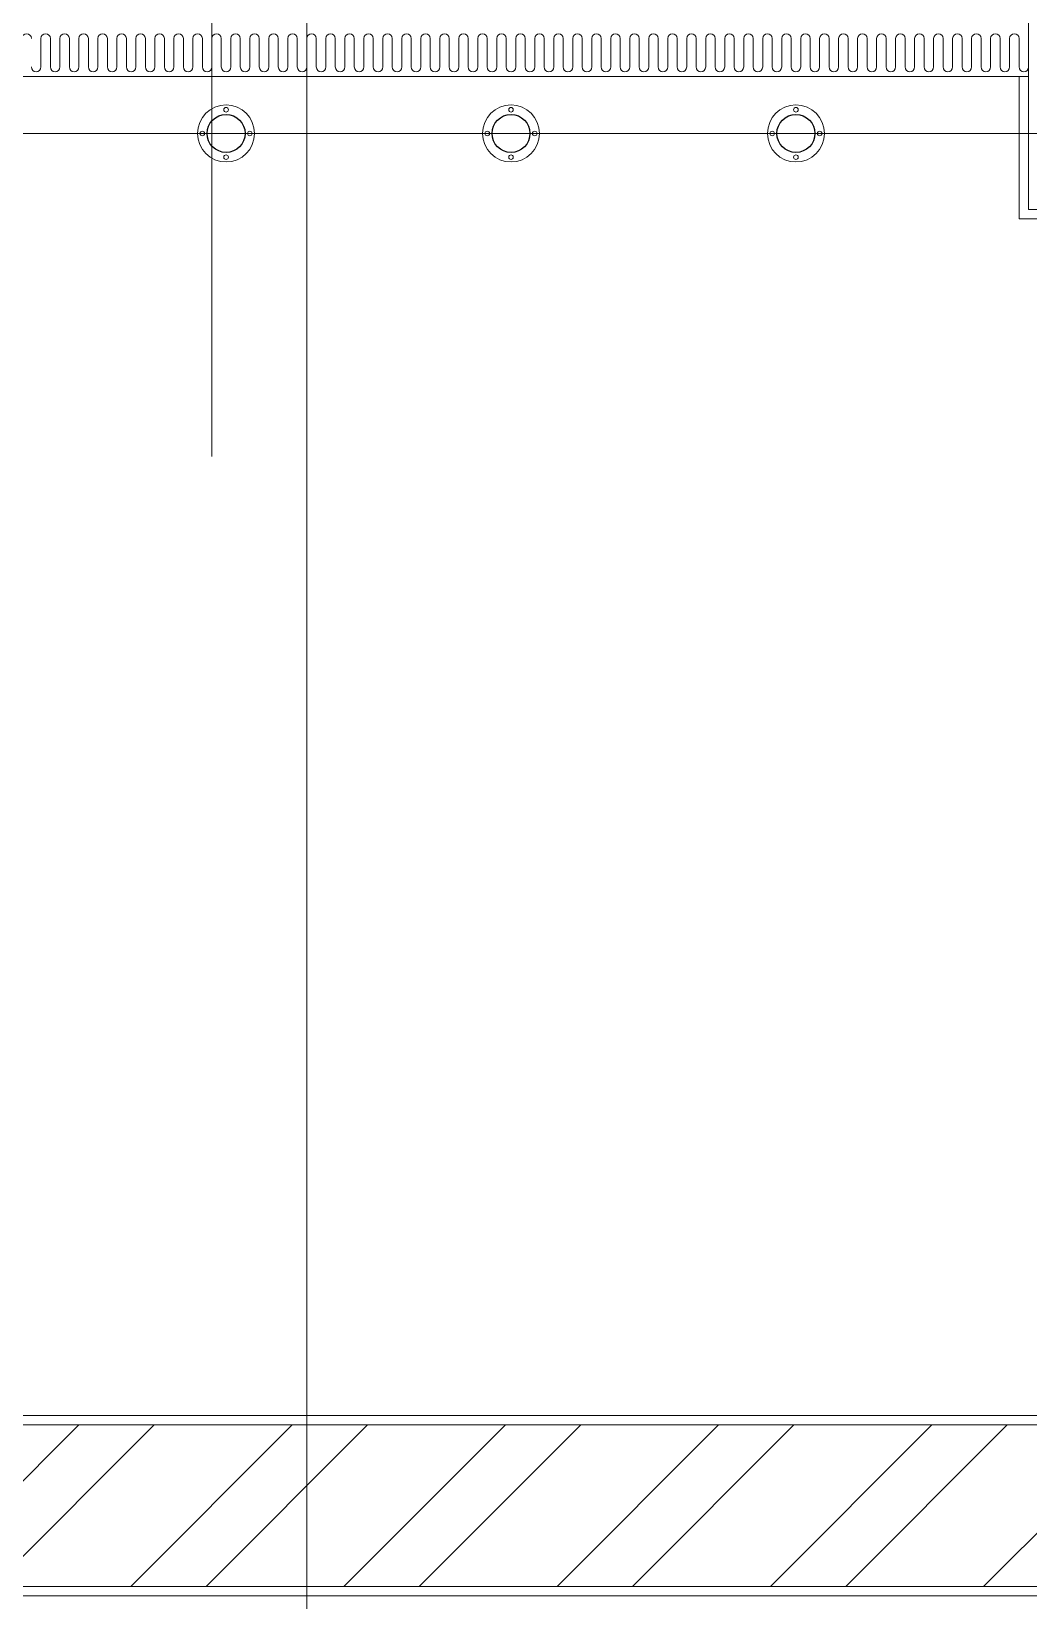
# Model space of a CAD drawing. Header units: millimetres. Extents: x 3546612 to 5615882, y 547008 to 3162891.
# Drawn here: x 5352675 to 5363175, y 2429918 to 2446443 of the extents above; entities that cross this region are included whole.
import ezdxf

# ---------------------------------------------------------------- set-up
doc = ezdxf.new("R2010")
doc.units = ezdxf.units.MM
for name, color, linetype, lineweight in [('XR-평면도$0$A-CNTL', 9, 'Continuous', 15), ('XR-평면도$0$A-ELEV-LIN2', 9, 'Continuous', 25), ('XR-평면도$0$A-ELEV-LIN3', 9, 'Continuous', 18)]:
    doc.layers.add(name, color=color, linetype=linetype, lineweight=lineweight)
pattern_1 = [(45, (5195882, 1106247), (-1122.532, 1122.532), []), (45, (5195882, 1107040.7), (-1122.532, 1122.532), [])]

# ---------------------------------------------------------------- blocks, each defined once
blk = doc.blocks.new('XR-평면도$0$RAMP_내려감(기준층) (220802)')
at = {"layer": 'XR-평면도$0$A-CNTL', "ltscale": 300}
blk.add_lwpolyline([(11300, 40700), (11300, -40700)], dxfattribs=at)
at = {"layer": 'XR-평면도$0$A-ELEV-LIN2'}
for centre in [(11450, -37300), (14450, -37300), (17450, -37300)]:
    blk.add_circle(centre, 200, dxfattribs=at)
at = {"layer": 'XR-평면도$0$A-ELEV-LIN3'}
for points in [[(19900, -36700), (19900, 15000, 0.414214), (0, 34900, 0.414214), (-19900, 15000), (-19900, -36700)], [(19900, -36600), (19900, -36600, -1), (19800, -36600), (19800, -36300, 1), (19700, -36300), (19700, -36600, -1), (19600, -36600), (19600, -36300, 1), (19500, -36300), (19500, -36600, -1), (19400, -36600), (19400, -36300, 1), (19300, -36300), (19300, -36600, -1), (19200, -36600), (19200, -36300, 1), (19100, -36300), (19100, -36600, -1), (19000, -36600), (19000, -36300, 1), (18900, -36300), (18900, -36600, -1), (18800, -36600), (18800, -36300, 1), (18700, -36300), (18700, -36600, -1), (18600, -36600), (18600, -36300, 1), (18500, -36300), (18500, -36600, -1), (18400, -36600), (18400, -36300, 1), (18300, -36300), (18300, -36600, -1), (18200, -36600), (18200, -36300, 1), (18100, -36300), (18100, -36600, -1), (18000, -36600), (18000, -36300, 1), (17900, -36300), (17900, -36600, -1), (17800, -36600), (17800, -36300, 1), (17700, -36300), (17700, -36600, -1), (17600, -36600), (17600, -36300, 1), (17500, -36300), (17500, -36600, -1), (17400, -36600), (17400, -36300, 1), (17300, -36300), (17300, -36600, -1), (17200, -36600), (17200, -36300, 1), (17100, -36300), (17100, -36600, -1), (17000, -36600), (17000, -36300, 1), (16900, -36300), (16900, -36600, -1), (16800, -36600), (16800, -36300, 1), (16700, -36300), (16700, -36600, -1), (16600, -36600), (16600, -36300, 1), (16500, -36300), (16500, -36600, -1), (16400, -36600), (16400, -36300, 1), (16300, -36300), (16300, -36600, -1), (16200, -36600), (16200, -36300, 1), (16100, -36300), (16100, -36600, -1), (16000, -36600), (16000, -36300, 1), (15900, -36300), (15900, -36600, -1), (15800, -36600), (15800, -36300, 1), (15700, -36300), (15700, -36600, -1), (15600, -36600), (15600, -36300, 1), (15500, -36300), (15500, -36600, -1), (15400, -36600), (15400, -36300, 1), (15300, -36300), (15300, -36600, -1), (15200, -36600), (15200, -36300, 1), (15100, -36300), (15100, -36600, -1), (15000, -36600), (15000, -36300, 1), (14900, -36300), (14900, -36600, -1), (14800, -36600), (14800, -36300, 1), (14700, -36300), (14700, -36600, -1), (14600, -36600), (14600, -36300, 1), (14500, -36300), (14500, -36600, -1), (14400, -36600), (14400, -36300, 1), (14300, -36300), (14300, -36600, -1), (14200, -36600), (14200, -36300, 1), (14100, -36300), (14100, -36600, -1), (14000, -36600), (14000, -36300, 1), (13900, -36300), (13900, -36600, -1), (13800, -36600), (13800, -36300, 1), (13700, -36300), (13700, -36600, -1), (13600, -36600), (13600, -36300, 1), (13500, -36300), (13500, -36600, -1), (13400, -36600), (13400, -36300, 1), (13300, -36300), (13300, -36600, -1), (13200, -36600), (13200, -36300, 1), (13100, -36300), (13100, -36600, -1), (13000, -36600), (13000, -36300, 1), (12900, -36300), (12900, -36600, -1), (12800, -36600), (12800, -36300, 1), (12700, -36300), (12700, -36600, -1), (12600, -36600), (12600, -36300, 1), (12500, -36300), (12500, -36600, -1), (12400, -36600), (12400, -36300, 1), (12300, -36300), (12300, -36600, -1), (12200, -36600), (12200, -36300, 1), (12100, -36300), (12100, -36600, -1), (12000, -36600), (12000, -36300, 1), (11900, -36300), (11900, -36600, -1), (11800, -36600), (11800, -36300, 1), (11700, -36300), (11700, -36600, -1), (11600, -36600), (11600, -36300, 1), (11500, -36300), (11500, -36600, -1), (11400, -36600), (11400, -36300, 1), (11300, -36300), (11300, -36600, -1), (11200, -36600), (11200, -36300, 1), (11100, -36300), (11100, -36600, -1), (11000, -36600), (11000, -36300, 1), (10900, -36300), (10900, -36600, -1), (10800, -36600), (10800, -36300, 1), (10700, -36300), (10700, -36600, -1), (10600, -36600), (10600, -36300, 1), (10500, -36300), (10500, -36600, -1), (10400, -36600), (10400, -36300, 1), (10300, -36300), (10300, -36600, -1), (10200, -36600), (10200, -36300, 1), (10100, -36300), (10100, -36600, -1), (10000, -36600), (10000, -36300, 1), (9900, -36300), (9900, -36600, -1), (9800, -36600), (9800, -36300, 1), (9700, -36300), (9700, -36600, -1), (9600, -36600), (9600, -36300, 1), (9500, -36300), (9500, -36600, -1), (9400, -36600)], [(9400, -36300, 1), (9300, -36300)]]:
    blk.add_lwpolyline(points, format="xyb", dxfattribs=at)
blk.add_lwpolyline([(9000, -36700), (19900, -36700)], dxfattribs=at)
for centre, radius in [((11450, -37300), 300), ((14450, -37300), 300), ((17450, -37300), 300), ((11450, -37050), 24), ((14450, -37050), 24), ((17450, -37050), 24), ((11200, -37300), 24), ((11700, -37300), 24), ((14200, -37300), 24), ((14700, -37300), 24), ((17200, -37300), 24), ((17700, -37300), 24), ((11450, -37550), 24), ((14450, -37550), 24), ((17450, -37550), 24)]:
    blk.add_circle(centre, radius, dxfattribs=at)
blk = doc.blocks.new('XR-평면도$0$중심선(210216)')
at = {"layer": 'XR-평면도$0$A-CNTL', "ltscale": 300}
for points in [[(33000, 206000), (33000, -10000)], [(-10000, 106000), (186000, 106000)]]:
    blk.add_lwpolyline(points, dxfattribs=at)

msp = doc.modelspace()

# ---------------------------------------------------------------- hatches: boundary and pattern name
at = {"layer": 'XR-평면도$0$A-ELEV-LIN3'}
h = msp.add_hatch(dxfattribs=at)
h.set_pattern_fill('STEEL', color=256, scale=500)
h.set_pattern_definition([(45, (5195882, 1106247), (-1122.532, 1122.532), []), (45, (5195882, 1107040.7), (-1122.532, 1122.532), [])])
h.paths.add_polyline_path([(5322875, 2431767.6), (5322875, 2430067.6), (5456375, 2430067.6), (5456375, 2431767.6)])
h.paths.add_polyline_path([(5364775, 2444667.6), (5364775, 2442967.6), (5498275, 2442967.6), (5498275, 2444667.6)])
h = msp.add_hatch(dxfattribs=at)
h.set_pattern_fill('STEEL', color=256, scale=500)
h.set_pattern_definition(pattern_1)
h.paths.add_polyline_path([(5322875, 2431767.6), (5322875, 2430067.6), (5456375, 2430067.6), (5456375, 2431767.6)])
h.paths.add_polyline_path([(5364775, 2444667.6), (5364775, 2442967.6), (5498275, 2442967.6), (5498275, 2444667.6)])
h = msp.add_hatch(dxfattribs=at)
h.set_pattern_fill('STEEL', color=256, scale=500)
h.set_pattern_definition(pattern_1)
h.paths.add_polyline_path([(5322875, 2431767.6), (5322875, 2430067.6), (5456375, 2430067.6), (5456375, 2431767.6)])
h.paths.add_polyline_path([(5364775, 2444667.6), (5364775, 2442967.6), (5498275, 2442967.6), (5498275, 2444667.6)])

# ---------------------------------------------------------------- linework, layer by layer
for points in [[(5363075, 2445967.6), (5363075, 2444467.6), (5364675, 2444467.6)], [(5363075, 2445967.6), (5363075, 2444467.6), (5364675, 2444467.6)], [(5363075, 2445967.6), (5363075, 2444467.6), (5364675, 2444467.6)], [(5363175, 2445967.6), (5363175, 2444567.6), (5364575, 2444567.6)], [(5364575, 2444867.6), (5364575, 2444567.6), (5363175, 2444567.6), (5363175, 2445967.6)]]:
    msp.add_lwpolyline(points, dxfattribs=at)
for points in [[(5456475, 2429967.6), (5322775, 2429967.6), (5322775, 2431867.6), (5456475, 2431867.6)], [(5456475, 2429967.6), (5322775, 2429967.6), (5322775, 2431867.6), (5456475, 2431867.6)], [(5456475, 2429967.6), (5322775, 2429967.6), (5322775, 2431867.6), (5456475, 2431867.6)], [(5456375, 2430067.6), (5456375, 2431767.6), (5322875, 2431767.6), (5322875, 2430067.6)], [(5456375, 2430067.6), (5456375, 2431767.6), (5322875, 2431767.6), (5322875, 2430067.6)], [(5456375, 2430067.6), (5456375, 2431767.6), (5322875, 2431767.6), (5322875, 2430067.6)]]:
    msp.add_lwpolyline(points, close=True, dxfattribs=at)

# ---------------------------------------------------------------- block references
msp.add_blockref('XR-평면도$0$RAMP_내려감(기준층) (220802)', (5343275, 2482667.6))
at = {"layer": 'XR-평면도$0$A-CNTL'}
msp.add_blockref('XR-평면도$0$중심선(210216)', (5322575, 2339367.6), dxfattribs=at)

doc.saveas('drawing.dxf')
